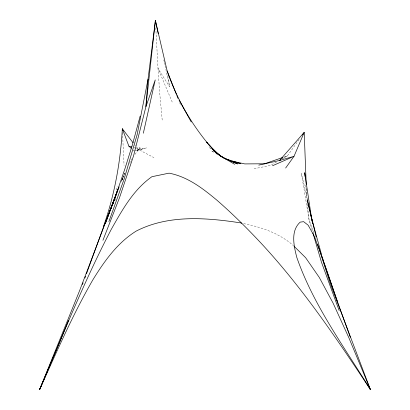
<?xml version="1.0" encoding="UTF-8"?>
<svg xmlns="http://www.w3.org/2000/svg" width="410" height="410" viewBox="0 0 410 410"><rect width="100%" height="100%" fill="white"/><g stroke="black" fill="none" stroke-linecap="round" stroke-linejoin="round"><path stroke-width="0.31" stroke-dasharray="2.05 1.54" d="M115.676 200.259L115.999 197.072M116.712 190.066L117.101 186.242M121.406 181.251L124.671 173.071L121.878 180.026M122.036 179.77L122.733 178.053M122.011 179.816L122.723 178.068M121.365 181.486L124.978 172.979M129.545 163.364L131.83 158.967M299.11 139.513L287.446 155.856L282.183 158.936M134.951 154.396L140.046 147.446L137.575 150.311L134.552 150.767M276.468 162.032L270.436 165.425L253.416 168.894M282.505 158.634L287.446 155.856L283.828 157.107M137.575 150.311L146.375 147.907L135.812 150.419L142.649 148.85L136.386 147.615M243.658 223.599C261.595 227.181 279.774 233.428 293.58 245.78M134.183 147.738L135.956 148.271M136.545 148.451L153.95 157.65M213.979 152.243L211.283 150.69L214.481 152.54M211.001 148.774L209.505 147.687L210.981 148.799M133.024 149.998L133.952 150.859M134.644 144.802L135.413 145.801M136.955 147.805L137.724 148.809M167.854 75.486L169.576 86.807L158.019 68.47L155.744 26.896M172.21 102.044L158.019 68.47L159.715 93.06L162.263 120.724M179.662 102.592L180.841 105.57M313.763 232.916L309.037 219.673L301.396 173.204L307.454 199.598M312.236 230.615L309.037 219.673L307.397 203.375M315.715 237.662L316.12 239.532M163.821 59.911L164.225 61.787M164.359 62.412L169.576 86.807M305.742 185.217L307.018 199.614M122.503 132.558L124.071 165.384M306.352 188.236L306.639 195.857"/><path stroke-width="0.61" d="M176.367 94.269L167.188 71.084L155.395 20.5L148.025 79.268L145.904 106.738L133.634 155.58L119.484 197.804L102.941 240.28M158.204 33.635L155.395 20.5L145.904 106.738L155.241 79.899L143.341 133.219M148.025 79.268L137.124 134.685L124.138 179.016L108.881 221.625M140.143 116.163L132.394 144.827L124.896 168.833L112.407 205.287M103.571 226.233C114.554 194.842 120.545 161.95 122.323 128.771L133.101 142.798M111.515 206.86L117.844 189.41L105.365 223.778M84.937 277.99L85.587 276.212M86.459 273.834L103.735 226.402L114.913 197.835M106.195 221.041L116.004 194.832L79.658 290.521L39.647 389.495C56.416 352.415 72.57 314.941 92.968 279.656C104.406 261.134 117.332 242.833 136.13 231.122C168.254 214.553 205.984 217.582 240.562 222.876L241.797 223.163M113.826 200.756L110.977 208.3L118.797 187.821M82.441 284.571L83.127 282.777M68.537 320.271L60.952 339.172L39.647 389.5C62.469 335.805 84.065 281.455 111.095 229.682C122.098 210.227 133.214 189.861 151.905 176.705L169.063 173.153C187.754 176.772 202.678 188.333 216.957 200.234C232.449 213.712 247.045 228.175 261.057 243.176C302.595 287.907 336.769 338.721 370.353 389.5L330.137 283.197L317.678 244.386M118.428 188.574L119.146 186.822M302.39 134.916L304.21 132.363L306.203 184.428M285.642 168.033L294.006 156.323L304.21 132.363L279.553 160.479L258.802 165.122M280.604 159.859L279.553 160.479L294.006 156.323L272.542 165.753M282.618 157.527L264.532 163.79L244.775 163.913L232.05 161.13M233.172 161.653L240.921 163.744L225.305 158.778L220.872 156.246M122.385 130.031L122.323 128.771L128.873 146.129L131.825 147.021M225.889 159.024L237.6 163.938L223.004 157.481L216.506 152.766M220.99 156.287L225.305 158.778M216.89 153.248L220.826 156.21L234.689 164.308M212.795 149.076L220.826 156.21M128.873 146.129L131.179 148.282M215.978 152.33L218.771 154.954L206.532 142.101M294.026 246.22L305.624 257.7L319.323 277.493L333.145 303.246L348.889 337.804L370.353 389.5C344.103 346.681 313.506 305.358 296.835 257.521C293.934 246.318 290.306 230.948 300.207 222.123L303.641 221.672L308.171 225.223L313.84 235.345L320.323 252.17L337.415 301.565L350.309 337.251M206.496 142.126L207.332 143.075M209.008 144.971L210.263 146.39M211.104 147.339L216.967 153.975C194.919 130.067 177.745 101.875 167.188 71.084M179.057 100.05L191.244 121.995M176.838 95.458L178.017 98.431M339.198 310.652L321.466 262.221L312.943 233.044M323.587 261.401L322.055 256.563M324.002 262.6L337.415 301.565M321.384 254.108L311.508 217.905L307.239 199.726L316.187 236.934M310.975 215.824L312.328 222.061M312.692 223.465L311.508 217.905L304.686 172.697L305.004 176.454M155.395 20.5L155.498 22.417"/></g></svg>
